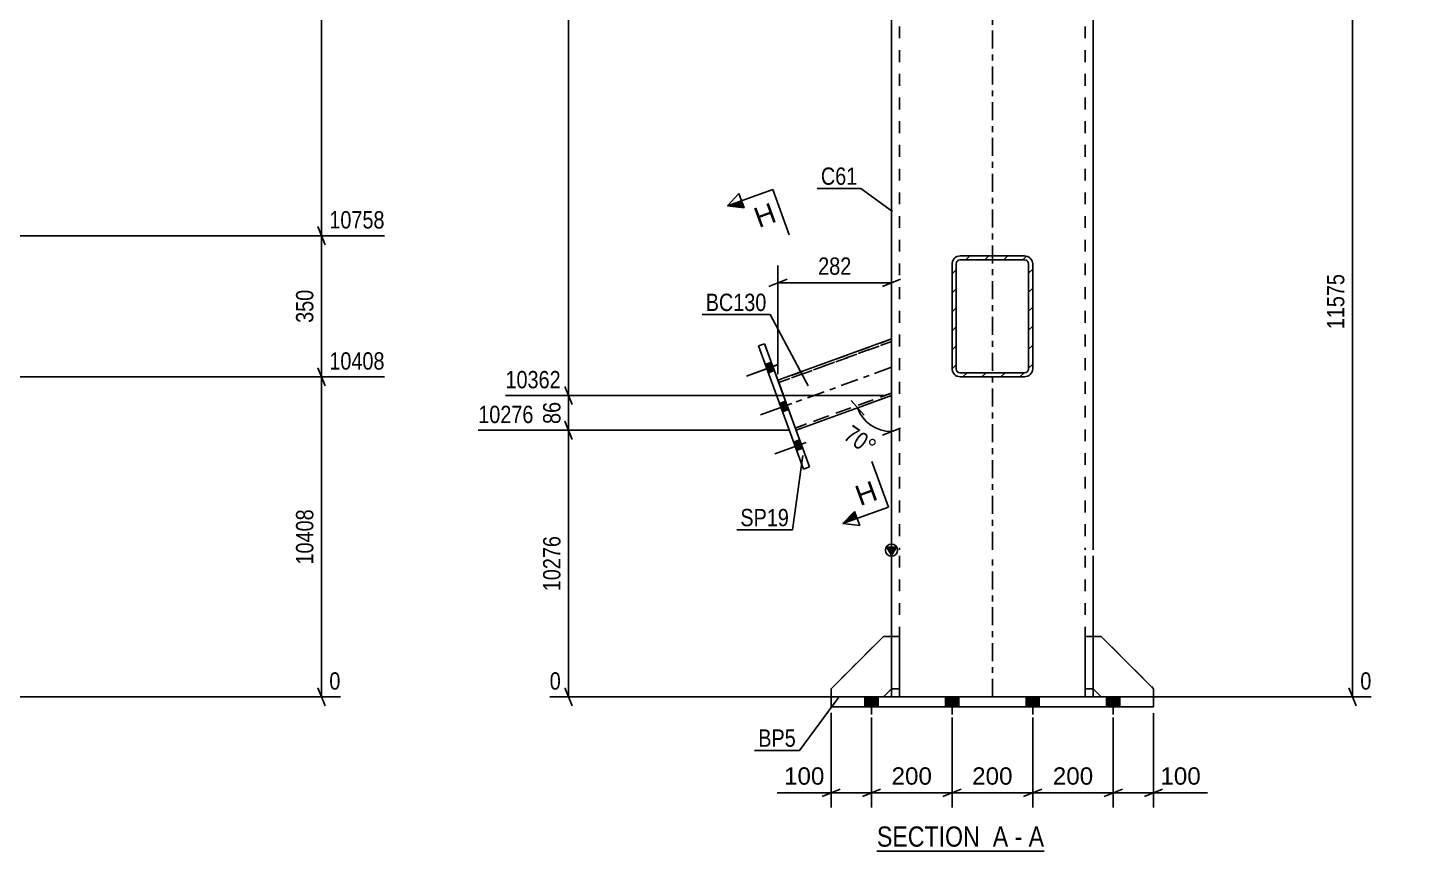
# Model space of a CAD drawing. Header units: millimetres. Extents: x 0 to 841, y 0 to 594.
# Drawn here: x 240.8 to 471, y 178.3 to 314.5 of the extents above; entities that cross this region are included whole.
import ezdxf

# ---------------------------------------------------------------- set-up
doc = ezdxf.new("R2010")
doc.units = ezdxf.units.MM
doc.linetypes.add('DXK_LINE_DOT2', pattern=[3.9198, 1.9599, -1.9599])
doc.linetypes.add('DXK_LINE_DOT3', pattern=[5.9187, 2.979, -0.9799, 0.9799, -0.9799])
doc.styles.add('Arial', font='arial.ttf', dxfattribs={"height": 0.2})
doc.styles.add('Arial Narrow', font='ARIALN.TTF', dxfattribs={"height": 0.2})

# ---------------------------------------------------------------- blocks, each defined once
blk = doc.blocks.new('Unknown-284869603-17 - 3512')
at = {"color": 6, "linetype": 'Continuous'}
blk.add_line((381.27, 178.32), (408.92, 178.32), dxfattribs=at)
at = {"color": 0, "linetype": 'Continuous'}
blk.add_wipeout([(399.38, 179.07), (399.38, 182.57), (381.27, 182.57), (381.27, 179.07)], dxfattribs=at)
at = {"color": 7, "linetype": 'Continuous', "style": 'Arial Narrow'}
blk.add_text('SECTION ', height=3.34, dxfattribs=at).set_placement((381.27, 179.07))
at = {"color": 0, "linetype": 'Continuous'}
blk.add_wipeout([(402.99, 179.07), (402.99, 182.57), (400.43, 182.57), (400.43, 179.07)], dxfattribs=at)
blk.add_wipeout([(405.31, 179.07), (405.31, 182.57), (404.04, 182.57), (404.04, 179.07)], dxfattribs=at)
at = {"color": 7, "linetype": 'Continuous', "style": 'Arial Narrow'}
for s, p in [('A', (400.43, 179.07)), ('-', (404.04, 179.07))]:
    blk.add_text(s, height=3.34, dxfattribs=at).set_placement(p)
at = {"color": 0, "linetype": 'Continuous'}
blk.add_wipeout([(408.92, 179.07), (408.92, 182.57), (406.36, 182.57), (406.36, 179.07)], dxfattribs=at)
at = {"color": 7, "linetype": 'Continuous', "style": 'Arial Narrow'}
blk.add_text('A', height=3.34, dxfattribs=at).set_placement((406.36, 179.07))
blk = doc.blocks.new('Part-284869603-3635 - 3512')
at = {"linetype": 'Continuous'}
h = blk.add_hatch(dxfattribs=at)
h.set_pattern_fill('', scale=0.7, style=0, pattern_type=0)
h.set_pattern_definition([(45, (393.6933, 258.1047), (-1.57154, 1.57154), [])])
h.paths.add_polyline_path([(393.69, 275.44), (393.69, 258.1), (393.79, 257.59), (394.08, 257.16), (394.52, 256.87), (395.03, 256.77), (405.69, 256.77), (406.2, 256.87), (406.64, 257.16), (406.93, 257.59), (407.03, 258.1), (407.03, 275.44), (406.93, 275.95), (406.64, 276.38), (406.2, 276.67), (405.69, 276.77), (395.03, 276.77), (394.52, 276.67), (394.08, 276.38), (393.79, 275.95)])
h.paths.add_polyline_path([(394.56, 275.91), (394.77, 276.05), (395.03, 276.1), (405.69, 276.1), (405.95, 276.05), (406.16, 275.91), (406.31, 275.69), (406.36, 275.44), (406.36, 258.1), (406.31, 257.85), (406.16, 257.63), (405.95, 257.49), (405.69, 257.44), (395.03, 257.44), (394.77, 257.49), (394.56, 257.63), (394.41, 257.85), (394.36, 258.1), (394.36, 275.44), (394.41, 275.69)])
at = {"color": 7, "linetype": 'DXK_LINE_DOT2'}
for p, q in [((394.52, 276.67), (395.03, 276.77)), ((395.03, 276.77), (405.69, 276.77)), ((395.03, 276.77), (395.03, 276.77)), ((405.69, 276.77), (405.69, 276.77)), ((405.69, 276.77), (406.2, 276.67)), ((393.69, 275.44), (393.79, 275.95)), ((393.69, 275.44), (393.69, 258.1)), ((394.41, 275.69), (394.36, 275.44)), ((394.36, 275.44), (394.36, 275.44)), ((394.36, 258.1), (394.36, 275.44)), ((394.41, 275.69), (394.41, 275.69)), ((406.31, 275.69), (406.31, 275.69)), ((406.36, 275.44), (406.31, 275.69)), ((406.36, 275.44), (406.36, 275.44)), ((406.36, 258.1), (406.36, 275.44)), ((406.93, 275.95), (407.03, 275.44)), ((407.03, 275.44), (407.03, 258.1)), ((393.79, 257.59), (393.69, 258.1)), ((394.36, 258.1), (394.36, 258.1)), ((394.36, 258.1), (394.41, 257.85)), ((406.31, 257.85), (406.36, 258.1)), ((406.36, 258.1), (406.36, 258.1)), ((407.03, 258.1), (406.93, 257.59)), ((407.03, 258.1), (407.03, 258.1)), ((393.79, 257.59), (393.79, 257.59)), ((394.77, 257.49), (395.03, 257.44)), ((395.03, 257.44), (395.03, 257.44)), ((395.03, 257.44), (405.69, 257.44)), ((405.69, 257.44), (405.95, 257.49)), ((405.69, 257.44), (405.69, 257.44)), ((406.93, 257.59), (406.93, 257.59))]:
    blk.add_line(p, q, dxfattribs=at)
at = {"color": 2, "linetype": 'Continuous'}
for p, q in [((395.03, 276.77), (394.52, 276.67)), ((395.03, 276.77), (405.69, 276.77)), ((406.2, 276.67), (405.69, 276.77)), ((393.79, 275.95), (393.69, 275.44)), ((393.69, 258.1), (393.69, 275.44)), ((394.36, 275.44), (394.41, 275.69)), ((394.36, 258.1), (394.36, 275.44)), ((395.03, 276.1), (394.77, 276.05)), ((394.77, 276.05), (395.03, 276.1)), ((395.03, 276.1), (395.03, 276.1)), ((395.03, 276.1), (405.69, 276.1)), ((395.03, 276.1), (405.69, 276.1)), ((405.69, 276.1), (405.69, 276.1)), ((405.95, 276.05), (405.69, 276.1)), ((405.69, 276.1), (405.95, 276.05)), ((406.31, 275.69), (406.36, 275.44)), ((406.36, 258.1), (406.36, 275.44)), ((407.03, 275.44), (406.93, 275.95)), ((407.03, 258.1), (407.03, 275.44)), ((393.69, 258.1), (393.79, 257.59)), ((394.41, 257.85), (394.36, 258.1)), ((406.36, 258.1), (406.31, 257.85)), ((406.93, 257.59), (407.03, 258.1)), ((395.03, 256.77), (394.52, 256.87)), ((394.52, 256.87), (395.03, 256.77)), ((395.03, 257.44), (394.77, 257.49)), ((395.03, 257.44), (405.69, 257.44)), ((395.03, 256.77), (405.69, 256.77)), ((395.03, 256.77), (395.03, 256.77)), ((395.03, 256.77), (405.69, 256.77)), ((405.95, 257.49), (405.69, 257.44)), ((406.2, 256.87), (405.69, 256.77)), ((405.69, 256.77), (406.2, 256.87)), ((405.69, 256.77), (405.69, 256.77))]:
    blk.add_line(p, q, dxfattribs=at)
at = {"color": 7, "linetype": 'DXK_LINE_DOT3'}
blk.add_line((400.36, 266.77), (400.36, 266.77), dxfattribs=at)
at = {"color": 7, "linetype": 'DXK_LINE_DOT2'}
for centre, radius, start, end in [((395.03, 275.44), 1.33, 112.5, 157.5), ((405.69, 275.44), 1.33, 22.5, 67.5), ((395.03, 258.1), 0.667, 202.5, 247.5), ((405.69, 258.1), 0.667, 292.5, 337.5)]:
    blk.add_arc(centre, radius, start, end, dxfattribs=at)
at = {"color": 2, "linetype": 'Continuous'}
for centre, radius, start, end in [((395.03, 275.44), 1.33, 112.5, 157.5), ((405.69, 275.44), 1.33, 22.5, 67.5), ((395.03, 275.44), 0.667, 112.5, 157.5), ((395.03, 275.44), 0.667, 112.5, 157.5), ((405.69, 275.44), 0.667, 22.5, 67.5), ((405.69, 275.44), 0.667, 22.5, 67.5), ((395.03, 258.1), 0.667, 202.5, 247.5), ((405.69, 258.1), 0.667, 292.5, 337.5), ((395.03, 258.1), 1.33, 202.5, 247.5), ((395.03, 258.1), 1.33, 202.5, 247.5), ((405.69, 258.1), 1.33, 292.5, 337.5), ((405.69, 258.1), 1.33, 292.5, 337.5)]:
    blk.add_arc(centre, radius, start, end, dxfattribs=at)
blk = doc.blocks.new('Part-284869603-3652 - 3512')
at = {"color": 2, "linetype": 'Continuous'}
for p, q in [((383.69, 263.03), (364.9, 256.19)), ((367.91, 247.92), (383.69, 253.67)), ((367.91, 247.92), (383.69, 253.67))]:
    blk.add_line(p, q, dxfattribs=at)
at = {"color": 7, "linetype": 'DXK_LINE_DOT2'}
for p, q in [((383.69, 263.03), (364.9, 256.19)), ((365.04, 255.82), (383.69, 262.61)), ((383.69, 262.61), (365.04, 255.82)), ((383.69, 253.67), (383.69, 263.03)), ((364.9, 256.19), (364.9, 256.19)), ((364.9, 256.19), (364.92, 256.13)), ((364.92, 256.14), (364.9, 256.19)), ((364.98, 255.97), (364.92, 256.14)), ((364.92, 256.13), (364.98, 255.97)), ((364.98, 255.97), (365.07, 255.73)), ((365.07, 255.73), (364.98, 255.97)), ((365.04, 255.82), (365.04, 255.82)), ((365.04, 255.82), (365.08, 255.71)), ((365.04, 255.82), (365.05, 255.79)), ((365.05, 255.79), (365.08, 255.71)), ((365.07, 255.73), (367.74, 248.39)), ((365.07, 255.73), (367.76, 248.33)), ((365.08, 255.71), (367.69, 248.53)), ((365.08, 255.71), (367.73, 248.41)), ((367.77, 248.3), (383.69, 254.09)), ((383.69, 254.09), (367.77, 248.3)), ((367.73, 248.41), (367.69, 248.53)), ((367.73, 248.41), (367.77, 248.3)), ((367.76, 248.33), (367.73, 248.41)), ((367.83, 248.14), (367.74, 248.39)), ((367.77, 248.3), (367.76, 248.33)), ((367.76, 248.33), (367.83, 248.14)), ((367.77, 248.3), (367.77, 248.3)), ((367.83, 248.14), (367.89, 247.98)), ((367.89, 247.98), (367.83, 248.14)), ((367.89, 247.98), (367.91, 247.92)), ((367.91, 247.92), (367.89, 247.98)), ((367.91, 247.92), (367.91, 247.92)), ((367.91, 247.92), (367.91, 247.92))]:
    blk.add_line(p, q, dxfattribs=at)
at = {"color": 7, "linetype": 'DXK_LINE_DOT3'}
blk.add_line((383.69, 258.35), (366.4, 252.06), dxfattribs=at)
blk = doc.blocks.new('Part-284869603-3562 - 3512')
at = {"color": 7, "linetype": 'DXK_LINE_DOT2'}
for p, q in [((383.69, 203.84), (383.69, 213.84)), ((385.03, 213.84), (383.69, 213.84)), ((383.69, 213.84), (385.03, 213.84)), ((385.03, 203.84), (385.03, 213.84)), ((383.69, 205.17), (385.03, 205.17)), ((385.03, 205.17), (383.69, 205.17)), ((383.69, 203.84), (383.69, 203.84)), ((383.69, 203.84), (385.03, 203.84)), ((383.69, 203.84), (385.03, 203.84)), ((385.03, 203.84), (385.03, 203.84))]:
    blk.add_line(p, q, dxfattribs=at)
blk = doc.blocks.new('Part-284869603-3679 - 3512')
at = {"color": 7, "linetype": 'DXK_LINE_DOT2'}
for p, q in [((395.03, 276.76), (394.52, 276.66)), ((395.03, 276.76), (405.69, 276.76)), ((395.03, 276.76), (395.03, 276.76)), ((405.69, 276.76), (405.69, 276.76)), ((406.2, 276.66), (405.69, 276.76)), ((393.79, 275.94), (393.69, 275.43)), ((393.69, 275.43), (393.69, 258.09)), ((394.36, 275.43), (394.41, 275.68)), ((394.36, 275.43), (394.36, 275.43)), ((394.36, 258.1), (394.36, 275.43)), ((394.41, 275.68), (394.41, 275.68)), ((394.77, 276.05), (395.03, 276.1)), ((395.03, 276.09), (395.03, 276.1)), ((395.03, 276.1), (405.69, 276.1)), ((405.69, 276.09), (405.69, 276.1)), ((405.69, 276.1), (405.95, 276.05)), ((406.31, 275.68), (406.31, 275.68)), ((406.31, 275.68), (406.36, 275.43)), ((406.36, 275.43), (406.36, 275.43)), ((406.36, 258.1), (406.36, 275.43)), ((407.03, 275.43), (406.93, 275.94)), ((407.03, 275.43), (407.03, 258.09)), ((393.69, 258.1), (393.79, 257.59)), ((394.36, 258.09), (394.36, 258.1)), ((394.41, 257.84), (394.36, 258.1)), ((406.36, 258.1), (406.31, 257.84)), ((406.36, 258.09), (406.36, 258.1)), ((406.93, 257.59), (407.03, 258.1)), ((393.79, 257.58), (393.79, 257.59)), ((394.52, 256.86), (395.03, 256.76)), ((395.03, 257.43), (394.77, 257.48)), ((395.03, 257.43), (395.03, 257.43)), ((395.03, 257.43), (405.69, 257.43)), ((395.03, 256.76), (405.69, 256.76)), ((395.03, 256.76), (395.03, 256.76)), ((405.95, 257.48), (405.69, 257.43)), ((405.69, 257.43), (405.69, 257.43)), ((405.69, 256.76), (406.2, 256.86)), ((405.69, 256.76), (405.69, 256.76)), ((406.93, 257.58), (406.93, 257.59))]:
    blk.add_line(p, q, dxfattribs=at)
at = {"color": 7, "linetype": 'DXK_LINE_DOT3'}
blk.add_line((400.36, 266.76), (400.36, 266.77), dxfattribs=at)
at = {"color": 7, "linetype": 'DXK_LINE_DOT2'}
for centre, radius, start, end in [((395.03, 275.43), 1.33, 112.5, 157.5), ((405.69, 275.43), 1.33, 22.5, 67.5), ((395.03, 275.43), 0.667, 112.5, 157.5), ((405.69, 275.43), 0.667, 22.5, 67.5), ((395.03, 258.1), 0.667, 202.5, 247.5), ((405.69, 258.1), 0.667, 292.5, 337.5), ((395.03, 258.1), 1.33, 202.5, 247.5), ((405.69, 258.1), 1.33, 292.5, 337.5)]:
    blk.add_arc(centre, radius, start, end, dxfattribs=at)
blk = doc.blocks.new('Bolt-284869603-3608 - 3512')
at = {"linetype": 'Continuous'}
for points in [[(379.26, 202.18), (381.46, 202.18), (381.46, 203.85), (379.26, 203.85)], [(379.26, 202.17), (381.46, 202.17), (381.46, 203.84), (379.26, 203.84)], [(379.26, 202.17), (381.46, 202.17), (381.46, 203.84), (379.26, 203.84)], [(379.26, 202.18), (381.46, 202.18), (381.46, 203.84), (379.26, 203.84)], [(392.59, 202.18), (394.79, 202.18), (394.79, 203.85), (392.59, 203.85)], [(392.59, 202.17), (394.79, 202.17), (394.79, 203.84), (392.59, 203.84)], [(405.93, 202.18), (408.13, 202.18), (408.13, 203.85), (405.93, 203.85)], [(405.93, 202.17), (408.13, 202.17), (408.13, 203.84), (405.93, 203.84)], [(419.26, 202.18), (421.46, 202.18), (421.46, 203.85), (419.26, 203.85)], [(419.26, 202.17), (421.46, 202.17), (421.46, 203.84), (419.26, 203.84)], [(419.26, 202.17), (421.46, 202.17), (421.46, 203.84), (419.26, 203.84)], [(419.26, 202.18), (421.46, 202.18), (421.46, 203.84), (419.26, 203.84)]]:
    blk.add_hatch(color=1, dxfattribs=at).paths.add_polyline_path(points)
at = {"color": 1, "linetype": 'Continuous'}
for p, q in [((379.26, 202.18), (379.26, 203.85)), ((379.26, 202.17), (379.26, 203.84)), ((379.26, 202.17), (379.26, 203.84)), ((379.26, 202.18), (379.26, 203.84)), ((380.36, 200.91), (380.36, 203.85)), ((380.36, 200.9), (380.36, 203.84)), ((380.36, 200.91), (380.36, 203.84)), ((380.36, 200.91), (380.36, 203.84)), ((381.46, 202.18), (381.46, 203.85)), ((381.46, 202.17), (381.46, 203.84)), ((381.46, 202.17), (381.46, 203.84)), ((381.46, 202.18), (381.46, 203.84)), ((392.59, 202.18), (392.59, 203.85)), ((392.59, 202.17), (392.59, 203.84)), ((393.69, 200.91), (393.69, 203.85)), ((393.69, 200.9), (393.69, 203.84)), ((394.79, 202.18), (394.79, 203.85)), ((394.79, 202.17), (394.79, 203.84)), ((405.93, 202.18), (405.93, 203.85)), ((405.93, 202.17), (405.93, 203.84)), ((407.03, 200.91), (407.03, 203.85)), ((407.03, 200.9), (407.03, 203.84)), ((408.13, 202.18), (408.13, 203.85)), ((408.13, 202.17), (408.13, 203.84)), ((419.26, 202.18), (419.26, 203.85)), ((419.26, 202.17), (419.26, 203.84)), ((419.26, 202.17), (419.26, 203.84)), ((419.26, 202.18), (419.26, 203.84)), ((420.36, 200.91), (420.36, 203.85)), ((420.36, 200.9), (420.36, 203.84)), ((420.36, 200.91), (420.36, 203.84)), ((420.36, 200.91), (420.36, 203.84)), ((421.46, 202.18), (421.46, 203.85)), ((421.46, 202.17), (421.46, 203.84)), ((421.46, 202.17), (421.46, 203.84)), ((421.46, 202.18), (421.46, 203.84))]:
    blk.add_line(p, q, dxfattribs=at)
blk = doc.blocks.new('Part-284869603-3561 - 3512')
at = {"color": 2, "linetype": 'Continuous'}
for p, q in [((373.69, 202.17), (373.69, 203.85)), ((373.69, 203.85), (427.03, 203.85)), ((427.03, 202.17), (427.03, 203.85)), ((373.69, 202.18), (373.69, 202.17)), ((427.03, 202.18), (373.69, 202.18)), ((373.69, 202.17), (427.03, 202.17)), ((427.03, 202.18), (427.03, 202.17))]:
    blk.add_line(p, q, dxfattribs=at)
at = {"color": 7, "linetype": 'DXK_LINE_DOT2'}
blk.add_line((373.69, 203.84), (427.03, 203.84), dxfattribs=at)
blk = doc.blocks.new('Part-284869603-3563 - 3512')
at = {"color": 7, "linetype": 'DXK_LINE_DOT2'}
for p, q in [((373.69, 205.17), (382.36, 213.84)), ((382.36, 213.84), (373.69, 205.17)), ((382.36, 213.84), (383.69, 213.84)), ((382.36, 213.84), (382.36, 213.84)), ((383.69, 213.84), (382.36, 213.84)), ((383.69, 213.84), (383.69, 205.17)), ((373.69, 203.84), (373.69, 205.17)), ((383.69, 205.17), (382.36, 203.84)), ((382.36, 203.84), (373.69, 203.84)), ((373.69, 203.84), (382.36, 203.84)), ((382.36, 203.84), (382.37, 203.85)), ((382.36, 203.84), (382.36, 203.84))]:
    blk.add_line(p, q, dxfattribs=at)
at = {"color": 2, "linetype": 'Continuous'}
blk.add_line((382.37, 203.85), (383.69, 205.17), dxfattribs=at)
blk = doc.blocks.new('Part-284869603-3564 - 3512')
at = {"color": 7, "linetype": 'DXK_LINE_DOT2'}
for p, q in [((415.69, 203.84), (415.69, 213.84)), ((417.03, 213.84), (415.69, 213.84)), ((417.03, 213.84), (415.69, 213.84)), ((417.03, 203.84), (417.03, 213.84)), ((417.03, 205.17), (415.69, 205.17)), ((417.03, 205.17), (415.69, 205.17)), ((415.69, 203.84), (415.69, 203.84)), ((415.69, 203.84), (417.03, 203.84)), ((415.69, 203.84), (417.03, 203.84)), ((417.03, 203.84), (417.03, 203.84))]:
    blk.add_line(p, q, dxfattribs=at)
blk = doc.blocks.new('Part-284869603-3565 - 3512')
at = {"color": 7, "linetype": 'DXK_LINE_DOT2'}
for p, q in [((418.36, 213.84), (417.03, 213.84)), ((417.03, 213.84), (417.03, 205.17)), ((418.36, 213.84), (417.03, 213.84)), ((427.03, 205.17), (418.36, 213.84)), ((418.36, 213.84), (418.36, 213.84)), ((418.36, 213.84), (427.03, 205.17)), ((418.36, 203.84), (417.03, 205.17)), ((427.03, 203.84), (427.03, 205.17)), ((418.36, 203.84), (418.35, 203.85)), ((418.36, 203.84), (427.03, 203.84)), ((418.36, 203.84), (418.36, 203.84)), ((418.36, 203.84), (427.03, 203.84)), ((427.03, 203.84), (427.03, 203.85))]:
    blk.add_line(p, q, dxfattribs=at)
at = {"color": 2, "linetype": 'Continuous'}
blk.add_line((418.35, 203.85), (417.03, 205.17), dxfattribs=at)
blk = doc.blocks.new('Part-284869603-3566 - 3512')
at = {"color": 2, "linetype": 'Continuous'}
for p, q in [((383.69, 213.84), (383.69, 213.84)), ((385.03, 213.84), (383.69, 213.84)), ((383.69, 213.84), (383.69, 203.85)), ((385.03, 213.84), (385.03, 213.84)), ((385.03, 213.84), (385.03, 203.85)), ((385.03, 205.18), (383.69, 205.18)), ((383.69, 203.85), (385.03, 203.85))]:
    blk.add_line(p, q, dxfattribs=at)
at = {"color": 7, "linetype": 'DXK_LINE_DOT2'}
for p, q in [((383.69, 213.84), (385.03, 213.84)), ((383.69, 205.18), (385.03, 205.18)), ((383.69, 205.18), (383.69, 203.84)), ((385.03, 205.18), (385.03, 203.84)), ((383.69, 203.84), (383.69, 203.85)), ((385.03, 203.84), (383.69, 203.84)), ((385.03, 203.84), (385.03, 203.85))]:
    blk.add_line(p, q, dxfattribs=at)
blk = doc.blocks.new('Part-284869603-3567 - 3512')
at = {"color": 2, "linetype": 'Continuous'}
for p, q in [((382.36, 213.84), (373.69, 205.18)), ((382.36, 213.84), (382.36, 213.84)), ((383.69, 213.84), (382.36, 213.84)), ((373.69, 205.18), (373.69, 205.18)), ((373.69, 205.18), (373.69, 203.85)), ((382.36, 203.85), (383.69, 205.18))]:
    blk.add_line(p, q, dxfattribs=at)
at = {"color": 7, "linetype": 'DXK_LINE_DOT2'}
for p, q in [((373.69, 205.18), (382.36, 213.84)), ((382.36, 213.84), (383.69, 213.84)), ((383.69, 213.84), (383.69, 205.18)), ((383.69, 205.18), (382.36, 203.84)), ((373.69, 203.85), (373.69, 203.84)), ((382.36, 203.84), (373.69, 203.84)), ((373.69, 203.84), (382.36, 203.84)), ((382.36, 203.84), (382.36, 203.85)), ((382.36, 203.84), (382.36, 203.84))]:
    blk.add_line(p, q, dxfattribs=at)
blk = doc.blocks.new('Part-284869603-3634 - 3512')
at = {"color": 2, "linetype": 'Continuous'}
for p, q in [((418.36, 213.84), (417.03, 213.84)), ((427.03, 205.18), (418.36, 213.84)), ((418.36, 213.84), (418.36, 213.84)), ((418.36, 203.85), (417.03, 205.18)), ((427.03, 203.85), (427.03, 205.18))]:
    blk.add_line(p, q, dxfattribs=at)
at = {"color": 7, "linetype": 'DXK_LINE_DOT2'}
for p, q in [((417.03, 213.84), (417.03, 205.18)), ((418.36, 213.84), (417.03, 213.84)), ((418.36, 213.84), (427.03, 205.18)), ((418.36, 203.84), (417.03, 205.18)), ((418.36, 203.84), (418.36, 203.85)), ((418.36, 203.84), (427.03, 203.84)), ((418.36, 203.84), (418.36, 203.84)), ((427.03, 203.84), (418.36, 203.84)), ((427.03, 203.84), (427.03, 203.85)), ((427.03, 203.85), (427.03, 203.84)), ((427.03, 203.84), (427.03, 203.84))]:
    blk.add_line(p, q, dxfattribs=at)
blk = doc.blocks.new('Part-284869603-3579 - 3512')
at = {"color": 2, "linetype": 'Continuous'}
for p, q in [((362.7, 262.24), (361.7, 261.88)), ((361.7, 261.88), (369.11, 241.52)), ((361.7, 261.88), (361.7, 261.87)), ((361.7, 261.87), (361.7, 261.87)), ((369.11, 241.51), (361.7, 261.87)), ((370.11, 241.88), (362.7, 262.24)), ((369.11, 241.52), (370.11, 241.88)), ((370.11, 241.88), (369.11, 241.51)), ((370.11, 241.88), (370.11, 241.88)), ((370.11, 241.88), (370.11, 241.88)), ((369.11, 241.52), (369.11, 241.51))]:
    blk.add_line(p, q, dxfattribs=at)
at = {"color": 7, "linetype": 'DXK_LINE_DOT2'}
for p in [(361.7, 261.87), (362.7, 262.24), (370.11, 241.88)]:
    blk.add_line(p, (362.7, 262.24), dxfattribs=at)
blk = doc.blocks.new('Part-284869603-3601 - 3512')
at = {"linetype": 'Continuous'}
blk.add_hatch(color=2, dxfattribs=at).paths.add_polyline_path([(383.69, 227.2), (382.89, 228.6), (384.49, 228.6)])
at = {"color": 2, "linetype": 'Continuous'}
for p, q in [((383.69, 491.1), (383.69, 228.18)), ((383.69, 491.1), (383.9, 491.1)), ((383.9, 491.1), (384.03, 491.1)), ((385.14, 491.1), (385.34, 491.1)), ((385.34, 491.1), (386.36, 491.1)), ((386.36, 491.1), (414.36, 491.1)), ((414.36, 491.1), (415.38, 491.1)), ((415.58, 491.1), (415.38, 491.1)), ((416.82, 491.1), (416.69, 491.1)), ((416.82, 491.1), (417.03, 491.1)), ((417.03, 491.1), (417.03, 228.18)), ((383.69, 227.2), (382.89, 228.6)), ((382.89, 228.6), (384.49, 228.6)), ((384.49, 228.6), (383.69, 227.2)), ((383.69, 227.18), (383.69, 213.84)), ((417.03, 227.18), (417.03, 213.84))]:
    blk.add_line(p, q, dxfattribs=at)
at = {"color": 7, "linetype": 'DXK_LINE_DOT2'}
for p, q in [((383.9, 491.1), (383.69, 491.1)), ((384.47, 491.1), (383.9, 491.1)), ((384.03, 491.1), (384.47, 491.1)), ((385.34, 491.1), (384.47, 491.1)), ((384.47, 491.1), (385.14, 491.1)), ((385.03, 491.1), (385.03, 228.18)), ((385.13, 491.1), (385.03, 491.1)), ((385.03, 491.1), (385.13, 491.1)), ((385.42, 491.1), (385.13, 491.1)), ((385.13, 491.1), (385.42, 491.1)), ((386.36, 491.1), (385.34, 491.1)), ((385.85, 491.1), (385.42, 491.1)), ((385.42, 491.1), (385.85, 491.1)), ((386.36, 491.1), (385.85, 491.1)), ((385.85, 491.1), (386.36, 491.1)), ((386.36, 491.1), (414.36, 491.1)), ((386.36, 491.1), (414.36, 491.1)), ((386.36, 491.1), (414.36, 491.1)), ((414.87, 491.1), (414.36, 491.1)), ((414.36, 491.1), (414.87, 491.1)), ((415.38, 491.1), (414.36, 491.1)), ((415.3, 491.1), (414.87, 491.1)), ((414.87, 491.1), (415.3, 491.1)), ((415.59, 491.1), (415.3, 491.1)), ((415.3, 491.1), (415.59, 491.1)), ((416.25, 491.1), (415.38, 491.1)), ((416.25, 491.1), (415.58, 491.1)), ((415.69, 491.1), (415.59, 491.1)), ((415.59, 491.1), (415.69, 491.1)), ((415.69, 491.1), (415.69, 228.18)), ((416.69, 491.1), (416.25, 491.1)), ((416.82, 491.1), (416.25, 491.1)), ((417.03, 491.1), (416.82, 491.1)), ((385.03, 227.18), (385.03, 203.84)), ((415.69, 227.18), (415.69, 203.84)), ((383.69, 213.84), (383.69, 203.84)), ((417.03, 213.84), (417.03, 203.84)), ((383.69, 203.84), (383.69, 203.84)), ((383.9, 203.84), (383.69, 203.84)), ((383.69, 203.84), (383.9, 203.84)), ((384.47, 203.84), (383.9, 203.84)), ((383.9, 203.84), (384.47, 203.84)), ((385.34, 203.84), (384.47, 203.84)), ((384.47, 203.84), (385.34, 203.84)), ((385.03, 203.84), (385.03, 203.84)), ((385.13, 203.84), (385.03, 203.84)), ((385.03, 203.84), (385.13, 203.84)), ((385.42, 203.84), (385.13, 203.84)), ((385.13, 203.84), (385.42, 203.84)), ((386.36, 203.84), (385.34, 203.84)), ((385.34, 203.84), (386.36, 203.84)), ((385.85, 203.84), (385.42, 203.84)), ((385.42, 203.84), (385.85, 203.84)), ((386.36, 203.84), (385.85, 203.84)), ((385.85, 203.84), (386.36, 203.84)), ((386.36, 203.84), (414.36, 203.84)), ((386.36, 203.84), (414.36, 203.84)), ((386.36, 203.84), (414.36, 203.84)), ((386.36, 203.84), (414.36, 203.84)), ((414.87, 203.84), (414.36, 203.84)), ((414.36, 203.84), (414.87, 203.84)), ((414.36, 203.84), (415.38, 203.84)), ((415.38, 203.84), (414.36, 203.84)), ((415.3, 203.84), (414.87, 203.84)), ((414.87, 203.84), (415.3, 203.84)), ((415.59, 203.84), (415.3, 203.84)), ((415.3, 203.84), (415.59, 203.84)), ((415.38, 203.84), (416.25, 203.84)), ((416.25, 203.84), (415.38, 203.84)), ((415.69, 203.84), (415.59, 203.84)), ((415.59, 203.84), (415.69, 203.84)), ((415.69, 203.84), (415.69, 203.84)), ((416.25, 203.84), (416.82, 203.84)), ((416.82, 203.84), (416.25, 203.84)), ((416.82, 203.84), (417.03, 203.84)), ((417.03, 203.84), (416.82, 203.84)), ((417.03, 203.84), (417.03, 203.84))]:
    blk.add_line(p, q, dxfattribs=at)
at = {"color": 7, "linetype": 'DXK_LINE_DOT3'}
for p, q in [((400.36, 228.18), (400.36, 491.1)), ((400.36, 203.84), (400.36, 227.18))]:
    blk.add_line(p, q, dxfattribs=at)
at = {"color": 2, "linetype": 'Continuous'}
blk.add_circle((383.69, 228.1), 1, dxfattribs=at)
blk = doc.blocks.new('Part-284869603-3633 - 3512')
at = {"color": 2, "linetype": 'Continuous'}
for p, q in [((415.69, 213.84), (415.69, 213.84)), ((417.03, 213.84), (415.69, 213.84)), ((415.69, 213.84), (415.69, 203.85)), ((417.03, 213.84), (417.03, 213.84)), ((417.03, 213.84), (417.03, 203.85)), ((417.03, 205.18), (415.69, 205.18)), ((415.69, 203.85), (417.03, 203.85))]:
    blk.add_line(p, q, dxfattribs=at)
at = {"color": 7, "linetype": 'DXK_LINE_DOT2'}
for p, q in [((415.69, 213.84), (417.03, 213.84)), ((415.69, 205.18), (417.03, 205.18)), ((415.69, 205.18), (415.69, 203.84)), ((417.03, 205.18), (417.03, 203.84)), ((415.69, 203.84), (415.69, 203.85)), ((417.03, 203.84), (415.69, 203.84)), ((417.03, 203.84), (417.03, 203.85))]:
    blk.add_line(p, q, dxfattribs=at)
blk = doc.blocks.new('Bolt-284869603-3677 - 3512')
at = {"linetype": 'Continuous'}
for points in [[(364.32, 257.79), (363.82, 259.17), (362.81, 258.8), (363.32, 257.42)], [(364.32, 257.79), (363.82, 259.17), (362.81, 258.8), (363.32, 257.43)], [(364.32, 257.79), (363.82, 259.17), (362.81, 258.8), (363.32, 257.43)], [(366.65, 251.37), (366.15, 252.75), (365.15, 252.38), (365.65, 251)], [(366.65, 251.37), (366.15, 252.75), (365.15, 252.38), (365.65, 251.01)], [(368.99, 244.95), (368.49, 246.33), (367.49, 245.96), (367.99, 244.58)], [(368.99, 244.95), (368.49, 246.33), (367.49, 245.96), (367.99, 244.58)], [(368.99, 244.95), (368.49, 246.32), (367.49, 245.96), (367.99, 244.58)]]:
    blk.add_hatch(color=1, dxfattribs=at).paths.add_polyline_path(points)
at = {"color": 1, "linetype": 'Continuous'}
for p, q in [((364.88, 258.78), (359.68, 256.88)), ((364.88, 258.78), (359.68, 256.88)), ((364.88, 258.77), (359.68, 256.88)), ((363.82, 259.17), (362.81, 258.8)), ((363.82, 259.17), (362.81, 258.8)), ((363.82, 259.17), (362.81, 258.8)), ((364.32, 257.79), (363.32, 257.42)), ((364.32, 257.79), (363.32, 257.43)), ((364.32, 257.79), (363.32, 257.43)), ((367.22, 252.36), (362.02, 250.46)), ((367.22, 252.35), (362.02, 250.46)), ((366.15, 252.75), (365.15, 252.38)), ((366.15, 252.75), (365.15, 252.38)), ((366.65, 251.37), (365.65, 251)), ((366.65, 251.37), (365.65, 251.01)), ((368.49, 246.33), (367.49, 245.96)), ((368.49, 246.33), (367.49, 245.96)), ((368.49, 246.32), (367.49, 245.96)), ((369.56, 245.93), (364.36, 244.04)), ((369.56, 245.93), (364.36, 244.04)), ((369.56, 245.93), (364.36, 244.04)), ((368.99, 244.95), (367.99, 244.58)), ((368.99, 244.95), (367.99, 244.58)), ((368.99, 244.95), (367.99, 244.58))]:
    blk.add_line(p, q, dxfattribs=at)
blk = doc.blocks.new('StraightDimension-284869603-5403 - 5027')
at = {"color": 7, "linetype": 'Continuous'}
for p, q in [((290, 467.93), (288.8, 470.93)), ((264.22, 469.43), (299.84, 469.43)), ((289.4, 280.1), (289.4, 469.43)), ((288.8, 281.6), (290, 278.6)), ((225.89, 280.1), (299.84, 280.1))]:
    blk.add_line(p, q, dxfattribs=at)
at = {"color": 0, "linetype": 'Continuous'}
blk.add_wipeout([(300.44, 470.03), (300.44, 474.23), (290.1, 474.23), (290.1, 470.03)], dxfattribs=at)
at = {"color": 0}
blk.add_wipeout([(288.65, 379.02), (284.45, 379.02), (284.45, 370.51), (288.65, 370.51)], dxfattribs=at)
at = {"color": 3, "linetype": 'Continuous', "style": 'Arial Narrow'}
blk.add_text('13598', height=2.863, dxfattribs=at).set_placement((290.7, 470.63))
at = {"color": 3, "style": 'Arial Narrow'}
blk.add_text('2840', height=2.863, rotation=90.0002, dxfattribs=at).set_placement((288.05, 371.11))
blk = doc.blocks.new('StraightDimension-284869603-5410 - 5027')
at = {"color": 7, "linetype": 'Continuous'}
for p, q in [((290, 278.6), (288.8, 281.6)), ((225.89, 280.1), (299.84, 280.1)), ((289.4, 256.76), (289.4, 280.1)), ((288.8, 258.26), (290, 255.26)), ((224.22, 256.76), (299.84, 256.76))]:
    blk.add_line(p, q, dxfattribs=at)
at = {"color": 0, "linetype": 'Continuous'}
blk.add_wipeout([(300.44, 280.7), (300.44, 284.9), (290.1, 284.9), (290.1, 280.7)], dxfattribs=at)
at = {"color": 0}
blk.add_wipeout([(288.65, 271.77), (284.45, 271.77), (284.45, 265.09), (288.65, 265.09)], dxfattribs=at)
at = {"color": 3, "linetype": 'Continuous', "style": 'Arial Narrow'}
blk.add_text('10758', height=2.863, dxfattribs=at).set_placement((290.7, 281.3))
at = {"color": 3, "style": 'Arial Narrow'}
blk.add_text('350', height=2.863, rotation=90.0002, dxfattribs=at).set_placement((288.05, 265.69))
blk = doc.blocks.new('StraightDimension-284869603-5419 - 5027')
at = {"color": 7, "linetype": 'Continuous'}
for p, q in [((290, 255.26), (288.8, 258.26)), ((224.22, 256.76), (299.84, 256.76)), ((289.4, 203.84), (289.4, 256.76)), ((288.8, 205.34), (290, 202.34)), ((202.56, 203.84), (292.53, 203.84))]:
    blk.add_line(p, q, dxfattribs=at)
at = {"color": 0, "linetype": 'Continuous'}
for points in [[(300.44, 257.36), (300.44, 261.56), (290.1, 261.56), (290.1, 257.36)], [(293.13, 204.44), (293.13, 208.64), (290.1, 208.64), (290.1, 204.44)]]:
    blk.add_wipeout(points, dxfattribs=at)
at = {"color": 0}
blk.add_wipeout([(288.65, 235.47), (284.45, 235.47), (284.45, 225.13), (288.65, 225.13)], dxfattribs=at)
at = {"color": 3, "linetype": 'Continuous', "style": 'Arial Narrow'}
for s, height, p in [('10408', 2.863, (290.7, 257.96)), ('0', 2.86, (290.7, 205.04))]:
    blk.add_text(s, height=height, dxfattribs=at).set_placement(p)
at = {"color": 3, "style": 'Arial Narrow'}
blk.add_text('10408', height=2.863, rotation=90.0002, dxfattribs=at).set_placement((288.05, 225.73))
blk = doc.blocks.new('AngleDimension-284869603-12155 - 3512')
at = {"color": 7, "linetype": 'Continuous'}
for p, q in [((378.09, 251.62), (383.69, 253.67)), ((382.75, 253.32), (378.09, 251.62)), ((383.69, 247.7), (383.69, 253.67)), ((377.01, 252.83), (379.16, 250.42)), ((385.19, 248.3), (382.19, 247.1))]:
    blk.add_line(p, q, dxfattribs=at)
blk.add_arc((383.69, 253.67), 5.97, 200, 270, dxfattribs=at)
at = {"color": 0}
blk.add_wipeout([(379.99, 242.75), (382.4, 246.19), (377.11, 249.89), (374.7, 246.45)], dxfattribs=at)
at = {"color": 3, "style": 'Arial Narrow'}
blk.add_text('70°', height=2.863, rotation=-35.002, dxfattribs=at).set_placement((375.54, 246.6))
blk = doc.blocks.new('StraightDimension-284869603-3771 - 3512')
at = {"color": 7, "linetype": 'Continuous'}
for p, q in [((380.36, 200.45), (380.36, 185.57)), ((393.69, 200.45), (393.69, 185.57)), ((381.86, 188.57), (378.86, 187.37)), ((380.36, 187.97), (393.69, 187.97)), ((392.19, 187.37), (395.19, 188.57))]:
    blk.add_line(p, q, dxfattribs=at)
at = {"color": 0}
blk.add_wipeout([(390.96, 188.72), (390.96, 192.92), (383.09, 192.92), (383.09, 188.72)], dxfattribs=at)
at = {"color": 3, "style": 'Arial'}
blk.add_text('200', height=2.865, dxfattribs=at).set_placement((383.69, 189.32))
blk = doc.blocks.new('StraightDimension-284869603-3776 - 3512')
at = {"color": 7, "linetype": 'Continuous'}
for p, q in [((407.03, 200.45), (407.03, 185.57)), ((420.36, 200.45), (420.36, 185.57)), ((408.53, 188.57), (405.53, 187.37)), ((407.03, 187.97), (420.36, 187.97)), ((418.86, 187.37), (421.86, 188.57))]:
    blk.add_line(p, q, dxfattribs=at)
at = {"color": 0}
blk.add_wipeout([(417.63, 188.72), (417.63, 192.92), (409.76, 192.92), (409.76, 188.72)], dxfattribs=at)
at = {"color": 3, "style": 'Arial'}
blk.add_text('200', height=2.865, dxfattribs=at).set_placement((410.36, 189.32))
blk = doc.blocks.new('StraightDimension-284869603-3781 - 3512')
at = {"color": 7, "linetype": 'Continuous'}
for p, q in [((420.36, 200.45), (420.36, 185.57)), ((427.03, 201.17), (427.03, 185.57)), ((418.86, 187.37), (421.86, 188.57)), ((420.36, 187.97), (427.03, 187.97)), ((428.53, 188.57), (425.53, 187.37))]:
    blk.add_line(p, q, dxfattribs=at)
at = {"color": 0}
blk.add_wipeout([(435.42, 188.72), (435.42, 192.92), (427.55, 192.92), (427.55, 188.72)], dxfattribs=at)
at = {"color": 7, "linetype": 'Continuous'}
blk.add_line((427.03, 187.97), (435.95, 187.97), dxfattribs=at)
blk.add_line((427.03, 187.97), (435.95, 187.97), dxfattribs=at)
at = {"color": 3, "style": 'Arial'}
blk.add_text('100', height=2.865, dxfattribs=at).set_placement((428.15, 189.32))
blk = doc.blocks.new('StraightDimension-284869603-3790 - 3512')
at = {"color": 7, "linetype": 'Continuous'}
for p, q in [((393.69, 200.45), (393.69, 185.57)), ((407.03, 200.45), (407.03, 185.57)), ((395.19, 188.57), (392.19, 187.37)), ((393.69, 187.97), (407.03, 187.97)), ((405.53, 187.37), (408.53, 188.57))]:
    blk.add_line(p, q, dxfattribs=at)
at = {"color": 0}
blk.add_wipeout([(404.3, 188.72), (404.3, 192.92), (396.42, 192.92), (396.42, 188.72)], dxfattribs=at)
at = {"color": 3, "style": 'Arial'}
blk.add_text('200', height=2.865, dxfattribs=at).set_placement((397.02, 189.32))
blk = doc.blocks.new('StraightDimension-284869603-3795 - 3512')
at = {"color": 7, "linetype": 'Continuous'}
for p, q in [((373.69, 201.18), (373.69, 185.57)), ((380.36, 200.45), (380.36, 185.57)), ((372.19, 187.37), (375.19, 188.57)), ((373.69, 187.97), (380.36, 187.97)), ((381.86, 188.57), (378.86, 187.37))]:
    blk.add_line(p, q, dxfattribs=at)
at = {"color": 0}
blk.add_wipeout([(373.17, 188.72), (373.17, 192.92), (365.3, 192.92), (365.3, 188.72)], dxfattribs=at)
at = {"color": 7, "linetype": 'Continuous'}
blk.add_line((373.69, 187.97), (364.77, 187.97), dxfattribs=at)
blk.add_line((373.69, 187.97), (364.77, 187.97), dxfattribs=at)
at = {"color": 3, "style": 'Arial'}
blk.add_text('100', height=2.865, dxfattribs=at).set_placement((365.9, 189.32))
blk = doc.blocks.new('StraightDimension-284869603-11891 - 3512')
at = {"color": 7, "linetype": 'Continuous'}
for p, q in [((460.52, 333.07), (459.32, 336.07)), ((418.03, 334.57), (470.36, 334.57)), ((459.92, 203.84), (459.92, 334.57)), ((459.32, 205.34), (460.52, 202.34)), ((418.03, 203.84), (463.04, 203.84))]:
    blk.add_line(p, q, dxfattribs=at)
at = {"color": 0, "linetype": 'Continuous'}
for points in [[(470.96, 335.17), (470.96, 339.37), (460.62, 339.37), (460.62, 335.17)], [(463.64, 204.44), (463.64, 208.64), (460.62, 208.64), (460.62, 204.44)]]:
    blk.add_wipeout(points, dxfattribs=at)
at = {"color": 0}
blk.add_wipeout([(459.17, 274.38), (454.97, 274.38), (454.97, 264.04), (459.17, 264.04)], dxfattribs=at)
at = {"color": 3, "linetype": 'Continuous', "style": 'Arial Narrow'}
for s, height, p in [('11575', 2.863, (461.22, 335.77)), ('0', 2.86, (461.22, 205.04))]:
    blk.add_text(s, height=height, dxfattribs=at).set_placement(p)
at = {"color": 3, "style": 'Arial Narrow'}
blk.add_text('11575', height=2.863, rotation=90.0002, dxfattribs=at).set_placement((458.57, 264.64))
blk = doc.blocks.new('StraightDimension-284869603-12128 - 3512')
at = {"color": 7, "linetype": 'Continuous'}
for p, q in [((364.9, 257.19), (364.9, 275.15)), ((383.69, 264.03), (383.69, 275.15)), ((366.4, 272.9), (363.4, 271.7)), ((364.9, 272.3), (383.69, 272.3)), ((382.19, 271.7), (385.19, 272.9))]:
    blk.add_line(p, q, dxfattribs=at)
at = {"color": 0}
blk.add_wipeout([(377.64, 273.05), (377.64, 277.25), (370.95, 277.25), (370.95, 273.05)], dxfattribs=at)
at = {"color": 3, "style": 'Arial Narrow'}
blk.add_text('282', height=2.863, dxfattribs=at).set_placement((371.55, 273.65))
blk = doc.blocks.new('StraightDimension-284869603-17736 - 3512')
at = {"color": 7, "linetype": 'Continuous'}
for p, q in [((330.87, 464.81), (329.67, 467.81)), ((350.52, 466.31), (315.33, 466.31)), ((330.27, 253.67), (330.27, 466.31)), ((382.69, 253.67), (319.83, 253.67)), ((329.67, 255.17), (330.87, 252.17))]:
    blk.add_line(p, q, dxfattribs=at)
at = {"color": 0, "linetype": 'Continuous'}
blk.add_wipeout([(325.07, 466.91), (325.07, 471.11), (314.73, 471.11), (314.73, 466.91)], dxfattribs=at)
at = {"color": 0}
blk.add_wipeout([(329.52, 364.25), (325.32, 364.25), (325.32, 355.73), (329.52, 355.73)], dxfattribs=at)
at = {"color": 3, "linetype": 'Continuous', "style": 'Arial Narrow'}
blk.add_text('13552', height=2.863, dxfattribs=at).set_placement((315.33, 467.51))
at = {"color": 3, "style": 'Arial Narrow'}
blk.add_text('3190', height=2.863, rotation=90.0002, dxfattribs=at).set_placement((328.92, 356.33))
blk = doc.blocks.new('StraightDimension-284869603-17737 - 3512')
at = {"color": 7, "linetype": 'Continuous'}
for p, q in [((382.69, 253.67), (319.83, 253.67)), ((329.67, 255.17), (330.87, 252.17)), ((330.27, 247.92), (330.27, 253.67)), ((330.87, 246.42), (329.67, 249.42)), ((366.91, 247.92), (315.33, 247.92))]:
    blk.add_line(p, q, dxfattribs=at)
at = {"color": 0}
blk.add_wipeout([(329.52, 253.22), (325.32, 253.22), (325.32, 248.37), (329.52, 248.37)], dxfattribs=at)
at = {"color": 3, "style": 'Arial Narrow'}
blk.add_text('86', height=2.863, rotation=90.0002, dxfattribs=at).set_placement((328.92, 248.97))
at = {"color": 0, "linetype": 'Continuous'}
blk.add_wipeout([(329.57, 254.27), (329.57, 258.47), (319.23, 258.47), (319.23, 254.27)], dxfattribs=at)
at = {"color": 3, "linetype": 'Continuous', "style": 'Arial Narrow'}
blk.add_text('10362', height=2.863, dxfattribs=at).set_placement((319.83, 254.87))
blk = doc.blocks.new('StraightDimension-284869603-17738 - 3512')
at = {"color": 7, "linetype": 'Continuous'}
for p, q in [((330.87, 246.42), (329.67, 249.42)), ((366.91, 247.92), (315.33, 247.92)), ((330.27, 203.84), (330.27, 247.92)), ((329.67, 205.34), (330.87, 202.34)), ((382.69, 203.84), (327.15, 203.84))]:
    blk.add_line(p, q, dxfattribs=at)
at = {"color": 0, "linetype": 'Continuous'}
for points in [[(325.07, 248.52), (325.07, 252.72), (314.73, 252.72), (314.73, 248.52)], [(329.57, 204.44), (329.57, 208.64), (326.55, 208.64), (326.55, 204.44)]]:
    blk.add_wipeout(points, dxfattribs=at)
at = {"color": 0}
blk.add_wipeout([(329.52, 231.05), (325.32, 231.05), (325.32, 220.71), (329.52, 220.71)], dxfattribs=at)
at = {"color": 3, "linetype": 'Continuous', "style": 'Arial Narrow'}
for s, height, p in [('10276', 2.863, (315.33, 249.12)), ('0', 2.86, (327.15, 205.04))]:
    blk.add_text(s, height=height, dxfattribs=at).set_placement(p)
at = {"color": 3, "style": 'Arial Narrow'}
blk.add_text('10276', height=2.863, rotation=90.0002, dxfattribs=at).set_placement((328.92, 221.31))
blk = doc.blocks.new('Mark-284869603-3557 - 3512')
at = {"color": 0}
blk.add_wipeout([(367.85, 195.59), (367.85, 198.59), (361.64, 198.59), (361.64, 195.59)], dxfattribs=at)
blk.add_wipeout([(367.85, 195.59), (367.85, 198.59), (361.64, 198.59), (361.64, 195.59)], dxfattribs=at)
at = {"color": 30, "linetype": 'Continuous'}
for p in [(374.96, 203.78), (361.04, 194.99)]:
    blk.add_line(p, (368.45, 194.99), dxfattribs=at)
at = {"color": 3, "style": 'Arial Narrow'}
blk.add_text('BP5', height=2.863, dxfattribs=at).set_placement((361.64, 195.59))
blk = doc.blocks.new('Mark-284869603-3575 - 3512')
at = {"color": 0}
blk.add_wipeout([(366.72, 232.06), (366.72, 235.06), (358.68, 235.06), (358.68, 232.06)], dxfattribs=at)
blk.add_wipeout([(366.72, 232.06), (366.72, 235.06), (358.68, 235.06), (358.68, 232.06)], dxfattribs=at)
at = {"color": 30, "linetype": 'Continuous'}
for p in [(369.01, 243.73), (358.08, 231.46)]:
    blk.add_line(p, (367.32, 231.46), dxfattribs=at)
at = {"color": 3, "style": 'Arial Narrow'}
blk.add_text('SP19', height=2.863, dxfattribs=at).set_placement((358.68, 232.06))
blk = doc.blocks.new('Mark-284869603-3597 - 3512')
at = {"color": 0}
blk.add_wipeout([(378.03, 288.52), (378.03, 291.52), (372, 291.52), (372, 288.52)], dxfattribs=at)
blk.add_wipeout([(378.03, 288.52), (378.03, 291.52), (372, 291.52), (372, 288.52)], dxfattribs=at)
at = {"color": 30, "linetype": 'Continuous'}
for p in [(371.4, 287.92), (383.83, 284.1)]:
    blk.add_line(p, (378.63, 287.92), dxfattribs=at)
at = {"color": 3, "style": 'Arial Narrow'}
blk.add_text('C61', height=2.863, dxfattribs=at).set_placement((372, 288.52))
blk = doc.blocks.new('Mark-284869603-12138 - 3512')
at = {"color": 0}
blk.add_wipeout([(363, 267.65), (363, 270.65), (352.95, 270.65), (352.95, 267.65)], dxfattribs=at)
blk.add_wipeout([(363, 267.65), (363, 270.65), (352.95, 270.65), (352.95, 267.65)], dxfattribs=at)
at = {"color": 30, "linetype": 'Continuous'}
for p in [(352.35, 267.05), (369.92, 255.29)]:
    blk.add_line(p, (363.6, 267.05), dxfattribs=at)
at = {"color": 3, "style": 'Arial Narrow'}
blk.add_text('BC130', height=2.863, dxfattribs=at).set_placement((352.95, 267.65))
blk = doc.blocks.new('SectionMark-284869603-12813 - 3512')
at = {"linetype": 'Continuous'}
blk.add_hatch(color=6, dxfattribs=at).paths.add_polyline_path([(358.88, 285.89), (359.3, 284.72), (356.53, 285.04)])
at = {"color": 6, "linetype": 'Continuous'}
for p, q in [((356.53, 285.04), (358.45, 287.07)), ((359.3, 284.72), (358.45, 287.07)), ((356.53, 285.04), (359.3, 284.72)), ((378.43, 232.17), (375.65, 232.49))]:
    blk.add_line(p, q, dxfattribs=at)
at = {"color": 0, "linetype": 'Continuous'}
for points in [[(364.9, 282.5), (363.7, 285.79), (360.54, 284.64), (361.73, 281.35)], [(381.63, 236.53), (380.44, 239.82), (377.27, 238.67), (378.47, 235.38)]]:
    blk.add_wipeout(points, dxfattribs=at)
at = {"linetype": 'Continuous'}
blk.add_hatch(color=6, dxfattribs=at).paths.add_polyline_path([(377.58, 234.52), (378, 233.35), (375.65, 232.49)])
at = {"color": 6, "linetype": 'Continuous'}
for p, q in [((364.05, 287.77), (356.53, 285.04)), ((364.05, 287.77), (366.78, 280.26)), ((383.17, 235.23), (380.44, 242.75)), ((383.17, 235.23), (375.65, 232.49)), ((375.65, 232.49), (377.58, 234.52)), ((377.58, 234.52), (378.43, 232.17))]:
    blk.add_line(p, q, dxfattribs=at)
at = {"color": 3, "linetype": 'Continuous', "style": 'Arial'}
for p in [(361.73, 281.35), (378.47, 235.38)]:
    blk.add_text('H', height=3.34, rotation=20.002, dxfattribs=at).set_placement(p)

msp = doc.modelspace()

# ---------------------------------------------------------------- block references
for name in ['Part-284869603-3601 - 3512', 'StraightDimension-284869603-5403 - 5027', 'Part-284869603-3635 - 3512', 'Part-284869603-3679 - 3512', 'Part-284869603-3652 - 3512', 'Part-284869603-3579 - 3512', 'Bolt-284869603-3677 - 3512', 'Part-284869603-3563 - 3512', 'Part-284869603-3567 - 3512', 'Part-284869603-3562 - 3512', 'Part-284869603-3566 - 3512', 'Part-284869603-3564 - 3512', 'Part-284869603-3633 - 3512', 'Part-284869603-3565 - 3512', 'Part-284869603-3634 - 3512', 'Part-284869603-3561 - 3512', 'Bolt-284869603-3608 - 3512', 'Unknown-284869603-17 - 3512']:
    msp.add_blockref(name, (0, 0))

# ---------------------------------------------------------------- next in the draw order: block references
for name in ['StraightDimension-284869603-11891 - 3512', 'StraightDimension-284869603-5410 - 5027', 'StraightDimension-284869603-12128 - 3512', 'AngleDimension-284869603-12155 - 3512', 'StraightDimension-284869603-3771 - 3512', 'StraightDimension-284869603-3776 - 3512']:
    msp.add_blockref(name, (0, 0))

# ---------------------------------------------------------------- next in the draw order: block references
for name in ['StraightDimension-284869603-17736 - 3512', 'StraightDimension-284869603-5419 - 5027', 'StraightDimension-284869603-3795 - 3512', 'StraightDimension-284869603-3790 - 3512', 'StraightDimension-284869603-3781 - 3512']:
    msp.add_blockref(name, (0, 0))

# ---------------------------------------------------------------- next in the draw order: block references
for name in ['Mark-284869603-3597 - 3512', 'StraightDimension-284869603-17737 - 3512']:
    msp.add_blockref(name, (0, 0))

# ---------------------------------------------------------------- next in the draw order: block references
for name in ['Mark-284869603-12138 - 3512', 'StraightDimension-284869603-17738 - 3512']:
    msp.add_blockref(name, (0, 0))

# ---------------------------------------------------------------- next in the draw order: block references
for name in ['Mark-284869603-3575 - 3512', 'Mark-284869603-3557 - 3512']:
    msp.add_blockref(name, (0, 0))

# ---------------------------------------------------------------- next in the draw order: block references
msp.add_blockref('SectionMark-284869603-12813 - 3512', (0, 0))

doc.saveas('drawing.dxf')
